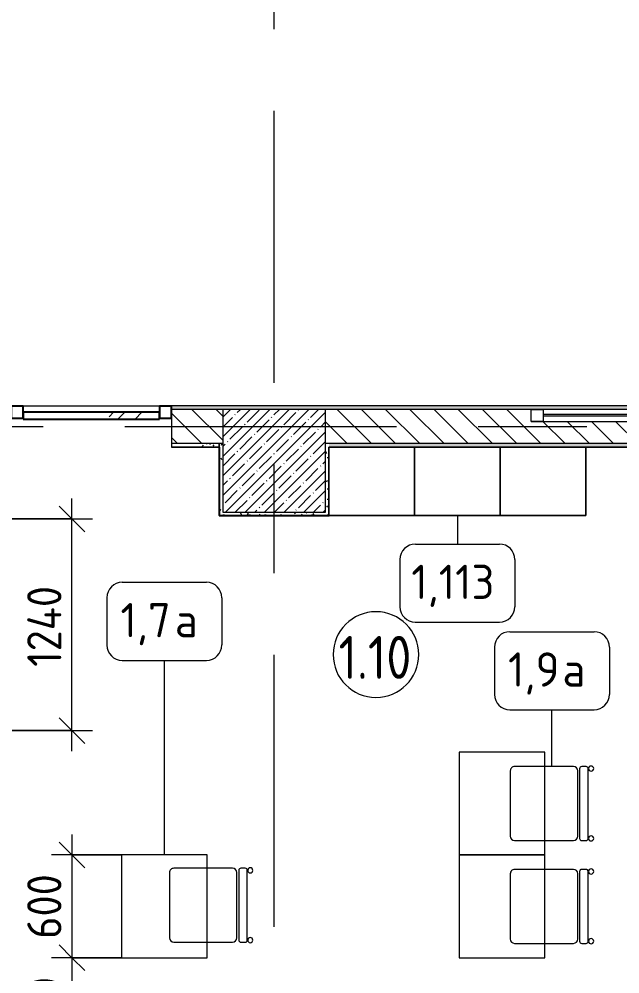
# Model space of a CAD drawing. Header units: millimetres. Extents: x -3724 to 231642, y -8553 to 29017.
# Drawn here: x 31821 to 35329, y 4606 to 10178 of the extents above; entities that cross this region are included whole.
import ezdxf

# ---------------------------------------------------------------- set-up
doc = ezdxf.new("R2010")
doc.units = ezdxf.units.MM
doc.linetypes.add('Осевая', pattern=[3175, 635, -476.25, 1587.5, -476.25])
for name, color, linetype, lineweight in [('A-ANNO-DIMS', 7, 'Continuous', 9), ('A-ANNO-DIMS-100', 7, 'Continuous', 9), ('A-AREA-IDEN', 7, 'Continuous', 9), ('A-GLAZ', 7, 'Continuous', 9), ('A-GLAZ-1', 7, 'Continuous', 13), ('A-GLAZ-CURT', 7, 'Continuous', 9), ('A-GLAZ-CURT-1', 7, 'Continuous', 25), ('A-GLAZ-CWMG', 7, 'Continuous', 9), ('A-GLAZ-CWMG-1', 7, 'Continuous', 25), ('A-WALL', 7, 'Continuous', 9), ('I-FURN-IDEN', 7, 'Continuous', 9), ('I-WALL', 7, 'Continuous', 9), ('S-COLS', 7, 'Continuous', 9), ('Оси-2', 7, 'Осевая', 9)]:
    doc.layers.add(name, color=color, linetype=linetype, lineweight=lineweight)
for name, color, linetype, lineweight, true_color in [('A-WALL-1', 9, 'Continuous', 9, 0x808080), ('A-WALL-FNSH-1', 9, 'Continuous', 9, 0x808080), ('I-FURN-1', 9, 'Continuous', 9, 0x808080)]:
    doc.layers.add(name, color=color, linetype=linetype, lineweight=lineweight, true_color=true_color)
doc.styles.add('GOST Common', font='GOST_Common.ttf', dxfattribs={"height": 200})
doc.styles.add('GOST Common_1', font='GOST_Common.ttf', dxfattribs={"width": 0.9, "height": 250})
doc.styles.add('ISOCPEUR_1', font='isocpeur.ttf', dxfattribs={"width": 0.9, "height": 200})
doc.dimstyles.new('ISO-2_0_0_9К_Средний_округл2', dxfattribs={"dimscale": 304.8, "dimtxt": 199.196235, "dimasz": 0.492126, "dimexe": 0.393701, "dimexo": 0, "dimgap": 0, "dimtad": 1, "dimdec": 0, "dimrnd": 10, "dimzin": 0, "dimdsep": 46, "dimtxsty": 'ISOCPEUR_1', "dimblk1": 'OBLIQUE', "dimblk2": 'OBLIQUE', "dimsah": 1, "dimcen": 0.09, "dimdle": 0.393701, "dimazin": 0, "dimtfac": 1, "dimtdec": 4, "dimtix": 1, "dimtmove": 0, "dimatfit": 3, "dimfxl": 1, "dimtvp": 1, "dimtolj": 1, "dimtzin": 0, "dimarcsym": 2})
pattern_1 = [(135, (0, 0), (-70.71068, -70.71068), [])]
pattern_2 = [(0, (0, 0), (121.92, 30.48), [10.058, -81.382, 10.058, -81.382, -487.68]), (0, (0, 0), (121.92, 30.48), [-182.88, 10.058, -172.822, 10.058, -81.382, -213.36]), (0, (0, 0), (121.92, 30.48), [-457.2, 10.058, -50.902, 10.058, -142.342]), (120, (45.72, 15.24), (-87.356454, 90.345817), [10.058, -81.382, 10.058, -81.382, -487.68]), (120, (45.72, 15.24), (-87.356454, 90.345817), [-182.88, 10.058, -172.822, 10.058, -81.382, -213.36]), (120, (45.72, 15.24), (-87.356454, 90.345817), [-457.2, 10.058, -50.902, 10.058, -142.342]), (240, (60.96, 76.2), (-34.563546, -120.825817), [10.058, -81.382, 10.058, -81.382, -487.68]), (240, (60.96, 76.2), (-34.563546, -120.825817), [-182.88, 10.058, -172.822, 10.058, -81.382, -213.36]), (240, (60.96, 76.2), (-34.563546, -120.825817), [-457.2, 10.058, -50.902, 10.058, -142.342])]

# ---------------------------------------------------------------- blocks, each defined once
blk = doc.blocks.new('BSC_Колонна _Прямоугольная - 600х600-V15-План расстановки мебели и оборудования 1 этажа в осях 1-12')
at = {"layer": 'S-COLS'}
h = blk.add_hatch(dxfattribs=at)
h.set_pattern_fill('FP_27', color=256, style=0, pattern_type=2)
h.set_pattern_definition([(45, (-33310, -7600), (-57.02463, 57.02463), []), (45, (-33252.975, -7600), (-57.02463, 57.02463), [100.806, -20.161, 3.353, -16.808])])
h.paths.add_polyline_path([(-300, -300), (300, -300), (300, 300), (-300, 300), (-300, 100)])
for p, q in [((300, 300), (-300, 300)), ((-300, 300), (-300, -300)), ((300, -300), (300, 300)), ((-300, -300), (300, -300))]:
    blk.add_line(p, q, dxfattribs=at)
blk = doc.blocks.new('Стол базовый прямоугольный - 1_7а-25476368-План расстановки мебели и оборудования 1 этажа в осях 1-12')
at = {"layer": 'I-FURN-1'}
for p, q in [((250, 300), (-250, 300)), ((-250, 300), (-250, -300)), ((250, -300), (250, 300)), ((-250, -300), (250, -300))]:
    blk.add_line(p, q, dxfattribs=at)
blk = doc.blocks.new('Стул Breuer - 1_9а-V95-План расстановки мебели и оборудования 1 этажа в осях 1-12')
at = {"layer": 'I-FURN-1'}
for p, q in [((190.5, 241.3), (-190.5, 241.3)), ((-215.9, 215.9), (-215.9, 40)), ((215.9, 40), (215.9, 215.9)), ((-215.9, 40), (-215.9, -127)), ((215.9, -127), (215.9, 40)), ((203.2, -163.5), (-203.2, -163.5)), ((-190.5, -152.4), (190.5, -152.4)), ((-215.9, -176.2), (-215.9, -200.8)), ((-203.2, -213.5), (203.2, -213.5)), ((215.9, -200.8), (215.9, -176.2))]:
    blk.add_line(p, q, dxfattribs=at)
for centre, radius, start, end in [((-190.5, 215.9), 25.4, 90, 180), ((190.5, 215.9), 25.4, 0, 90), ((-190.5, -127), 25.4, 180, 270), ((-203.2, -176.2), 12.7, 90, 180), ((190.5, -127), 25.4, 270, 360), ((203.2, -176.2), 12.7, 360, 90), ((-203.5, -230.6), 15.1, 360, 180), ((-203.2, -200.8), 12.7, 180, 270), ((203.7, -230.6), 15.1, 360, 180), ((203.2, -200.8), 12.7, 270, 360), ((-203.5, -230.6), 15.1, 180, 360), ((203.7, -230.6), 15.1, 180, 360)]:
    blk.add_arc(centre, radius, start, end, dxfattribs=at)
blk = doc.blocks.new('Стул Breuer - 1_9а-V115-План расстановки мебели и оборудования 1 этажа в осях 1-12')
at = {"layer": 'I-FURN-1'}
for p, q in [((190.5, 241.3), (-190.5, 241.3)), ((-215.9, 215.9), (-215.9, 21)), ((215.9, 21), (215.9, 215.9)), ((-215.9, 21), (-215.9, -127)), ((215.9, -127), (215.9, 21)), ((203.2, -163.5), (-203.2, -163.5)), ((-190.5, -152.4), (190.5, -152.4)), ((-215.9, -176.2), (-215.9, -200.8)), ((-203.2, -213.5), (203.2, -213.5)), ((215.9, -200.8), (215.9, -176.2))]:
    blk.add_line(p, q, dxfattribs=at)
for centre, radius, start, end in [((-190.5, 215.9), 25.4, 90, 180), ((190.5, 215.9), 25.4, 0, 90), ((-190.5, -127), 25.4, 180, 270), ((-203.2, -176.2), 12.7, 90, 180), ((190.5, -127), 25.4, 270, 360), ((203.2, -176.2), 12.7, 360, 90), ((-203.5, -230.6), 15.1, 360, 180), ((-203.2, -200.8), 12.7, 180, 270), ((203.7, -230.6), 15.1, 360, 180), ((203.2, -200.8), 12.7, 270, 360), ((-203.5, -230.6), 15.1, 180, 360), ((203.7, -230.6), 15.1, 180, 360)]:
    blk.add_arc(centre, radius, start, end, dxfattribs=at)
blk = doc.blocks.new('1_113 тумба - 1_113 тумба-31126920-План расстановки мебели и оборудования 1 этажа в осях 1-12')
at = {"layer": 'I-FURN-1'}
for p, q in [((-400, 1500), (0, 1500)), ((-400, 0), (-400, 1500)), ((0, 1500), (-400, 1500)), ((-400, 1000), (-400, 1500)), ((-400, 1500), (0, 1500)), ((0, 1500), (0, 0)), ((0, 1000), (0, 1500)), ((0, 1500), (0, 1000)), ((0, 1000), (-400, 1000)), ((-400, 500), (-400, 1000)), ((-400, 1000), (0, 1000)), ((-400, 1000), (0, 1000)), ((0, 1000), (-400, 1000)), ((0, 500), (0, 1000)), ((0, 1000), (0, 500)), ((-400, 500), (0, 500)), ((0, 500), (-400, 500)), ((0, 500), (-400, 500)), ((-400, 0), (-400, 500)), ((-400, 500), (0, 500)), ((0, 0), (0, 500)), ((0, 500), (0, 0)), ((0, 0), (-399, 0)), ((0, 0), (-399, 0))]:
    blk.add_line(p, q, dxfattribs=at)
blk = doc.blocks.new('Прямоугольный импост - 50 x 70 мм-31700031-План расстановки мебели и оборудования 1 этажа в осях 1-12')
at = {"layer": 'A-GLAZ-CWMG-1'}
for p, q in [((-70, 35), (0, 35)), ((-70, -35), (-70, 35)), ((0, 35), (0, -35)), ((0, -35), (-70, -35))]:
    blk.add_line(p, q, dxfattribs=at)
blk = doc.blocks.new('Системная панель - Стекло - 40мм-V155-План расстановки мебели и оборудования 1 этажа в осях 1-12')
at = {"layer": 'A-GLAZ-CURT'}
h = blk.add_hatch(dxfattribs=at)
h.set_pattern_fill('FP_113', color=256, style=0, pattern_type=2)
h.set_pattern_definition([(45, (-32342.5, -7783), (-282.8427, 282.8427), [200, -600]), (45, (-32542.5, -7883), (-282.8427, 282.8427), [600, -200]), (45, (-32142.5, -7983), (-282.8427, 282.8427), [200, -600])])
h.paths.add_polyline_path([(-397.5, -40), (397.5, -40), (397.5, 0), (-397.5, 0), (-397.5, -35)])
at = {"layer": 'A-GLAZ-CURT-1'}
for p, q in [((397.5, 0), (-397.5, 0)), ((-397.5, 0), (-397.5, -40)), ((397.5, -40), (397.5, 0)), ((-397.5, -40), (397.5, -40))]:
    blk.add_line(p, q, dxfattribs=at)
blk = doc.blocks.new('Прямоугольный импост - 50 x 70 мм-31702100-План расстановки мебели и оборудования 1 этажа в осях 1-12')
at = {"layer": 'A-GLAZ-CWMG-1'}
for p, q in [((-35, 35), (35, 35)), ((-35, -35), (-35, 35)), ((35, 35), (35, -35)), ((35, -35), (-35, -35))]:
    blk.add_line(p, q, dxfattribs=at)
blk = doc.blocks.new('Прямоугольный импост - 50 x 70 мм-31720914-План расстановки мебели и оборудования 1 этажа в осях 1-12')
at = {"layer": 'A-GLAZ-CWMG'}
blk.add_line((24940, 7918), (24145, 7918), dxfattribs=at)
blk = doc.blocks.new('120_Окно_СКБ_1Ст - 120_Окно_СКБ_1Ст 400х1200 EI30-24228909-План расстановки мебели и оборудования 1 этажа в осях 1-12')
at = {"layer": 'A-GLAZ'}
for p, q in [((600, 100), (-600, 100)), ((530, 70), (-530, 70)), ((530, 60), (-530, 60)), ((-600, 30), (600, 30))]:
    blk.add_line(p, q, dxfattribs=at)
at = {"layer": 'A-GLAZ-1'}
for p, q in [((-600, 30), (-600, 100)), ((-600, 100), (-530, 100)), ((-530, 100), (-530, 30)), ((530, 30), (530, 100)), ((530, 100), (600, 100)), ((600, 100), (600, 30)), ((-530, 30), (-600, 30)), ((600, 30), (530, 30))]:
    blk.add_line(p, q, dxfattribs=at)
blk = doc.blocks.new('DIMBLOCK95-План расстановки мебели и оборудования 1 этажа в осях 1-12')
at = {"layer": 'A-ANNO-DIMS-100'}
for p, q in [((32129.7, 5420), (32129.7, 4700)), ((32419, 5300), (32009.7, 5300)), ((32129.7, 5300), (32419, 5300)), ((32419, 4700), (32009.7, 4700)), ((32129.7, 4700), (32419, 4700))]:
    blk.add_line(p, q, dxfattribs=at)
at = {"layer": 'A-ANNO-DIMS-100', "lineweight": 20}
for p, q in [((32129.7, 5300), (32054.7, 5375)), ((32129.7, 5300), (32204.7, 5225)), ((32129.7, 4700), (32054.7, 4775)), ((32129.7, 4700), (32204.7, 4625))]:
    blk.add_line(p, q, dxfattribs=at)
at = {"layer": 'A-ANNO-DIMS-100', "color": 0, "insert": (31868.4, 4810.4), "char_height": 200, "width": 455.087, "attachment_point": 1, "rotation": 90, "line_spacing_factor": 1.149209, "style": 'ISOCPEUR_1'}
blk.add_mtext('600', dxfattribs=at)
blk = doc.blocks.new('_Oblique')
at = {"color": 0, "linetype": 'ByBlock', "lineweight": -2}
blk.add_line((-0.5, -0.5), (0.5, 0.5), dxfattribs=at)
blk = doc.blocks.new('DIMBLOCK96-План расстановки мебели и оборудования 1 этажа в осях 1-12')
at = {"layer": 'A-ANNO-DIMS-100', "lineweight": 20}
for p, q in [((32129.7, 4700), (32054.7, 4775)), ((32129.7, 4700), (32204.7, 4625)), ((32129.7, 4100), (32054.7, 4175)), ((32129.7, 4100), (32204.7, 4025))]:
    blk.add_line(p, q, dxfattribs=at)
at = {"layer": 'A-ANNO-DIMS-100'}
for p, q in [((32419, 4700), (32009.7, 4700)), ((32129.7, 4700), (32129.7, 4100)), ((32129.7, 4700), (32419, 4700)), ((32390, 4100), (32009.7, 4100)), ((32129.7, 4100), (32390, 4100))]:
    blk.add_line(p, q, dxfattribs=at)
at = {"layer": 'A-ANNO-DIMS-100', "color": 0, "insert": (31868.4, 4210.4), "char_height": 200, "width": 455.087, "attachment_point": 1, "rotation": 90, "line_spacing_factor": 1.149209, "style": 'ISOCPEUR_1'}
blk.add_mtext('600', dxfattribs=at)
blk = doc.blocks.new('Марка_Мебель - В прямоуг_Balcon_Марка-25523697-План расстановки мебели и оборудования 1 этажа в осях 1-12')
at = {"layer": 'I-FURN-IDEN'}
for p, q in [((-2.455, 2.278), (2.455, 2.278)), ((-3.355, 1.378), (-3.355, -1.384)), ((3.355, 1.378), (3.355, -1.378)), ((-2.461, -2.278), (2.455, -2.278))]:
    blk.add_line(p, q, dxfattribs=at)
for centre, radius, start, end in [((-2.455, 1.378), 0.9, 90, 180), ((2.455, 1.378), 0.9, 0, 90), ((-2.461, -1.384), 0.893, 180, 270), ((2.455, -1.378), 0.9, 270, 0)]:
    blk.add_arc(centre, radius, start, end, dxfattribs=at)
blk = doc.blocks.new('DIMBLOCK102-План расстановки мебели и оборудования 1 этажа в осях 1-12')
at = {"layer": 'A-ANNO-DIMS-100'}
for p, q in [((32129.7, 5905.5), (32129.7, 7380.5)), ((30564.7, 7260.5), (32249.7, 7260.5)), ((32129.7, 7260.5), (30564.7, 7260.5)), ((30564.7, 6025.5), (32249.7, 6025.5)), ((32129.7, 6025.5), (30564.7, 6025.5))]:
    blk.add_line(p, q, dxfattribs=at)
at = {"layer": 'A-ANNO-DIMS-100', "lineweight": 20}
for p, q in [((32129.7, 7260.5), (32054.7, 7335.5)), ((32129.7, 7260.5), (32204.7, 7185.5)), ((32129.7, 6025.5), (32054.7, 6100.5)), ((32129.7, 6025.5), (32204.7, 5950.5))]:
    blk.add_line(p, q, dxfattribs=at)
at = {"layer": 'A-ANNO-DIMS-100', "color": 0, "insert": (31868.4, 6397.8), "char_height": 200, "width": 588.395, "attachment_point": 1, "rotation": 90, "line_spacing_factor": 1.149209, "style": 'ISOCPEUR_1'}
blk.add_mtext('1240', dxfattribs=at)
blk = doc.blocks.new('Марка_Помещения - Номер-25198446-План расстановки мебели и оборудования 1 этажа в осях 1-12')
at = {"layer": 'A-AREA-IDEN'}
for start, end in [(360, 180), (180, 360)]:
    blk.add_arc((0, 0), 2.5, start, end, dxfattribs=at)

msp = doc.modelspace()

# ---------------------------------------------------------------- hatches: boundary and pattern name
at = {"layer": 'I-WALL'}
h = msp.add_hatch(dxfattribs=at)
h.set_pattern_fill('FP_103', color=256, style=0, pattern_type=2)
h.set_pattern_definition(pattern_2)
h.paths.add_polyline_path([(28710, 7900), (30210, 7900), (30210, 7920), (25010, 7920), (25010, 7900), (28628.2, 7900)])
h.paths.add_polyline_path([(37379, 7900), (38290.2, 7900), (38290.2, 7920), (32710, 7920), (32710, 7900), (37210, 7900)])
h.paths.add_polyline_path([(21127.5, 7900), (22510, 7900), (22510, 7920), (20220, 7920), (20220, 7900), (20710, 7900)])
h = msp.add_hatch(dxfattribs=at)
h.set_pattern_fill('FP_16', color=256, style=0, pattern_type=2)
h.set_pattern_definition(pattern_1)
h.paths.add_polyline_path([(33010, 7700), (33010, 7900), (32710, 7900), (32710, 7700), (32991.3, 7700)])
h.paths.add_polyline_path([(29878.3, 7700), (30210, 7700), (30210, 7900), (29809.7, 7900), (29809.7, 7700)])
h = msp.add_hatch(dxfattribs=at)
h.set_pattern_fill('FP_16', color=256, style=0, pattern_type=2)
h.set_pattern_definition(pattern_1)
h.paths.add_polyline_path([(33610, 7700), (37990, 7700), (37990, 7900), (36010, 7900), (36010, 7830), (34810, 7830), (34810, 7900), (33610, 7900), (33610, 7734.7)])
h = msp.add_hatch(dxfattribs=at)
h.set_pattern_fill('FP_103', color=256, style=0, pattern_type=2)
h.set_pattern_definition(pattern_2)
h.paths.add_polyline_path([(32991.3, 7680), (32991.3, 7700), (32710, 7700), (32710, 7680), (32989, 7680)])
h = msp.add_hatch(dxfattribs=at)
h.set_pattern_fill('FP_103', color=256, style=0, pattern_type=2)
h.set_pattern_definition(pattern_2)
h.paths.add_polyline_path([(33010, 7280), (33011.3, 7280), (33011.3, 7300), (33010, 7300), (33010, 7700), (32991.3, 7700), (32991.3, 7280)])
h = msp.add_hatch(dxfattribs=at)
h.set_pattern_fill('FP_103', color=256, style=0, pattern_type=2)
h.set_pattern_definition(pattern_2)
h.paths.add_polyline_path([(33630, 7300), (33630, 7700), (33610, 7700), (33610, 7300), (33628.6, 7300)])
h = msp.add_hatch(dxfattribs=at)
h.set_pattern_fill('FP_103', color=256, style=0, pattern_type=2)
h.set_pattern_definition(pattern_2)
h.paths.add_polyline_path([(33630, 7680), (37210, 7680), (37210, 7700), (33630, 7700)])
h = msp.add_hatch(dxfattribs=at)
h.set_pattern_fill('FP_103', color=256, style=0, pattern_type=2)
h.set_pattern_definition(pattern_2)
h.paths.add_polyline_path([(33011.3, 7280), (33630, 7280), (33630, 7300), (33011.3, 7300)])

# ---------------------------------------------------------------- linework, layer by layer
at = {"layer": 'A-WALL'}
for p, q in [((38290.2, 7920), (32710, 7920)), ((34810, 7900), (33610, 7900)), ((33010, 7700), (32710, 7700)), ((37990, 7700), (33610, 7700)), ((32989, 7679), (32989, 7680)), ((37190, 7680), (33630, 7680)), ((33630, 7680), (33630, 7280)), ((33631, 7679), (33630, 7679))]:
    msp.add_line(p, q, dxfattribs=at)
at = {"layer": 'A-WALL-1'}
for p, q in [((32710, 7920), (32710, 7680)), ((33010, 7900), (32710, 7900)), ((32710, 7680), (32991.3, 7680)), ((32991.3, 7680), (32991.3, 7280))]:
    msp.add_line(p, q, dxfattribs=at)
at = {"layer": 'A-WALL-FNSH-1'}
for p, q in [((38290.2, 7921), (32710, 7921)), ((32710, 7921), (32710, 7920)), ((32989, 7700), (32989, 7680)), ((32990, 7280), (32990, 7700)), ((32989, 7680), (32710, 7680)), ((32710, 7680), (32710, 7679)), ((32710, 7679), (32989, 7679)), ((32989, 7679), (32989, 7279)), ((33631, 7679), (37189, 7679)), ((33631, 7279), (33631, 7679)), ((33630, 7280), (32989, 7280)), ((32989, 7279), (33631, 7279)), ((33630, 7279), (33630, 7280))]:
    msp.add_line(p, q, dxfattribs=at)
at = {"layer": 'I-FURN-IDEN'}
for p, q in [((34380, 7280), (34380, 7114)), ((32669, 5300), (32669, 6435.3)), ((34932, 5818.8), (34932, 6147.2))]:
    msp.add_line(p, q, dxfattribs=at)
at = {"layer": 'Оси-2'}
for p, q in [((33310, 593.7), (33310, 24898.1)), ((-423.7, 7800), (35770, 7800))]:
    msp.add_line(p, q, dxfattribs=at)

# ---------------------------------------------------------------- block references
at = {"layer": 'A-AREA-IDEN', "xscale": 99.99999999999993, "yscale": 99.99999999999993, "zscale": 99.99999999999993}
msp.add_blockref('Марка_Помещения - Номер-25198446-План расстановки мебели и оборудования 1 этажа в осях 1-12', (33904.5, 6469.1), dxfattribs=at)
at = {"layer": 'A-GLAZ'}
msp.add_blockref('120_Окно_СКБ_1Ст - 120_Окно_СКБ_1Ст 400х1200 EI30-24228909-План расстановки мебели и оборудования 1 этажа в осях 1-12', (35410, 7800), dxfattribs=at)
at = {"layer": 'A-GLAZ-CURT'}
msp.add_blockref('Системная панель - Стекло - 40мм-V155-План расстановки мебели и оборудования 1 этажа в осях 1-12', (32242.5, 7883), dxfattribs=at)
at = {"layer": 'A-GLAZ-CWMG', "extrusion": (0, 0, -1), "rotation": 180}
for name, p in [('Прямоугольный импост - 50 x 70 мм-31702100-План расстановки мебели и оборудования 1 этажа в осях 1-12', (-31810, 7883)), ('Прямоугольный импост - 50 x 70 мм-31700031-План расстановки мебели и оборудования 1 этажа в осях 1-12', (-32710, 7883))]:
    msp.add_blockref(name, p, dxfattribs=at)
at = {"layer": 'A-GLAZ-CWMG'}
msp.add_blockref('Прямоугольный импост - 50 x 70 мм-31720914-План расстановки мебели и оборудования 1 этажа в осях 1-12', (7700, 0), dxfattribs=at)
at = {"layer": 'I-FURN-1'}
for name, p, rotation in [('1_113 тумба - 1_113 тумба-31126920-План расстановки мебели и оборудования 1 этажа в осях 1-12', (33630, 7280), 270.0000000000001), ('Стул Breuer - 1_9а-V95-План расстановки мебели и оборудования 1 этажа в осях 1-12', (34930, 5600), 89.99999999999959), ('Стул Breuer - 1_9а-V115-План расстановки мебели и оборудования 1 этажа в осях 1-12', (32940, 5006.3), 89.99999999999959), ('Стул Breuer - 1_9а-V95-План расстановки мебели и оборудования 1 этажа в осях 1-12', (34930, 5000), 89.99999999999959)]:
    msp.add_blockref(name, p, dxfattribs=dict(at, rotation=rotation))
for p in [(34640, 5600), (32669, 5000), (34640, 5000)]:
    msp.add_blockref('Стол базовый прямоугольный - 1_7а-25476368-План расстановки мебели и оборудования 1 этажа в осях 1-12', p, dxfattribs=at)
at = {"layer": 'I-FURN-IDEN', "xscale": 99.99999999999993, "yscale": 99.99999999999993, "zscale": 99.99999999999993}
for p in [(34380, 6886.3), (32669, 6663.1), (34932, 6374.9)]:
    msp.add_blockref('Марка_Мебель - В прямоуг_Balcon_Марка-25523697-План расстановки мебели и оборудования 1 этажа в осях 1-12', p, dxfattribs=at)
at = {"layer": 'S-COLS'}
msp.add_blockref('BSC_Колонна _Прямоугольная - 600х600-V15-План расстановки мебели и оборудования 1 этажа в осях 1-12', (33310, 7600), dxfattribs=at)

# ---------------------------------------------------------------- texts
at = {"layer": 'A-AREA-IDEN', "insert": (33686.5, 6577.7), "char_height": 250, "width": 548.354, "attachment_point": 1, "style": 'GOST Common_1'}
msp.add_mtext('1.10', dxfattribs=at)
at = {"layer": 'I-FURN-IDEN', "char_height": 200, "attachment_point": 1, "style": 'GOST Common'}
for s, insert, width in [('1,113', (34110.5, 6993.3), 617.299), ('1,7', (32412.5, 6770.1), 384.81), ('\\fGOST Common|b0|i0|c204|p34|;а', (32730, 6770.1), 200.422), ('1,9', (34675.5, 6482), 384.81), ('\\fGOST Common|b0|i0|c204|p34|;а', (34993, 6482), 200.422)]:
    msp.add_mtext(s, dxfattribs=dict(at, insert=insert, width=width))

# ---------------------------------------------------------------- dimensions: what is measured, and where the dimension line sits
at = {"layer": 'A-ANNO-DIMS'}
for base, p1, p2, override, picture, middle in [((32129.7, 7260.5), (30564.7, 6025.5), (30564.7, 7260.5), {"dimpost": '<>', "dimfxl": 1235}, 'DIMBLOCK102-План расстановки мебели и оборудования 1 этажа в осях 1-12', (32029.7, 6643)), ((32129.7, 4700), (32419, 5300), (32419, 4700), {"dimpost": '<>', "dimfxl": 600}, 'DIMBLOCK95-План расстановки мебели и оборудования 1 этажа в осях 1-12', (32029.7, 5000)), ((32129.7, 4100), (32419, 4700), (32390, 4100), {"dimpost": '<>', "dimfxl": 600.701859}, 'DIMBLOCK96-План расстановки мебели и оборудования 1 этажа в осях 1-12', (32029.7, 4400))]:
    dim = msp.add_linear_dim(base=base, p1=p1, p2=p2, angle=90, dimstyle='ISO-2_0_0_9К_Средний_округл2', override=override, dxfattribs=at)
    dim.commit()
    dim.dimension.update_dxf_attribs({"geometry": picture, "text_midpoint": middle})

doc.saveas('drawing.dxf')
